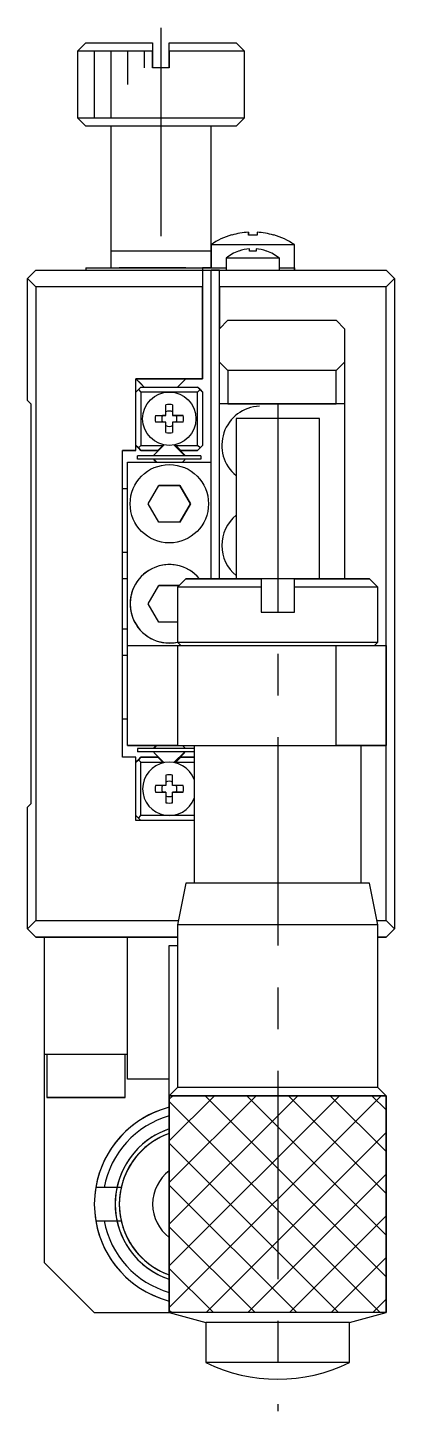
# Model space of a CAD drawing. Extents: x -10 to 792, y 24 to 266.
# Drawn here: x 41.5 to 63.5, y 113.4 to 196.4 of the extents above; entities that cross this region are included whole.
import ezdxf

# ---------------------------------------------------------------- set-up
doc = ezdxf.new("R2010")
doc.units = 0
doc.header["$LTSCALE"] = 10
doc.linetypes.add('CENTER', pattern=[2, 1.25, -0.25, 0.25, -0.25])
doc.layers.get('0').update_dxf_attribs({"linetype": 'CONTINUOUS'})
doc.layers.add('CENTER', color=1, linetype='CENTER')

msp = doc.modelspace()

# ---------------------------------------------------------------- linework, layer by layer
at = {"color": 7, "linetype": 'CONTINUOUS'}
for p, q in [((45.037662, 195.50134), (44.537662, 195.00134)), ((49.037662, 195.00134), (44.537662, 195.00134)), ((44.537662, 195.00134), (44.537662, 191.00134)), ((45.037662, 195.50134), (49.037662, 195.50134)), ((49.037662, 195.50134), (49.037662, 195.00134)), ((49.037662, 195.50134), (49.037662, 194.00134)), ((49.037662, 195.50134), (49.037662, 194.00134)), ((49.037662, 194.00134), (49.037662, 195.00134)), ((50.037662, 195.00134), (50.037662, 195.50134)), ((50.037662, 195.50134), (54.037662, 195.50134)), ((50.037662, 194.00134), (50.037662, 195.50134)), ((50.037662, 194.00134), (50.037662, 195.50134)), ((54.537662, 195.00134), (50.037662, 195.00134)), ((50.037662, 195.00134), (50.037662, 194.00134)), ((54.537662, 195.00134), (54.037662, 195.50134)), ((54.537662, 191.00134), (54.537662, 195.00134)), ((50.037662, 194.00134), (49.037662, 194.00134)), ((44.537662, 191.00134), (49.537662, 191.00134)), ((44.537662, 191.00134), (45.037662, 190.50134)), ((44.537662, 191.00134), (54.537662, 191.00134)), ((44.537662, 191.00134), (54.537662, 191.00134)), ((49.537662, 191.00134), (54.537662, 191.00134)), ((54.037662, 190.50134), (54.537662, 191.00134)), ((49.537662, 190.50134), (45.037662, 190.50134)), ((54.037662, 190.50134), (45.037662, 190.50134)), ((54.037662, 190.50134), (45.037662, 190.50134)), ((46.537662, 190.50134), (46.537662, 183.00134)), ((46.537662, 190.50134), (46.537662, 182.00134)), ((46.537662, 190.50134), (46.537662, 182.00134)), ((54.037662, 190.50134), (49.537662, 190.50134)), ((52.537662, 183.392998), (52.537662, 190.50134)), ((52.537662, 182.00134), (52.537662, 190.50134)), ((52.537662, 182.00134), (52.537662, 190.50134)), ((52.537662, 183.392998), (57.537662, 183.392998)), ((52.537662, 183.392998), (52.537662, 182.00134)), ((52.537662, 183.00134), (52.537662, 183.392998)), ((53.779072, 183.963921), (53.775729, 183.970776)), ((53.779072, 183.963921), (53.775729, 183.970776)), ((53.779072, 183.963921), (53.775729, 183.970776)), ((53.779072, 183.963921), (53.775729, 183.970776)), ((54.777662, 183.963921), (54.777662, 184.136293)), ((54.777662, 184.136293), (54.777662, 183.963921)), ((54.777662, 184.136293), (54.777662, 183.963921)), ((54.777662, 184.136293), (54.777662, 183.963921)), ((55.297662, 183.963921), (54.777662, 183.963921)), ((55.297662, 184.136293), (55.297662, 183.963921)), ((56.299595, 183.970776), (56.296251, 183.963921)), ((57.537662, 182.00134), (57.537662, 183.392998)), ((57.537662, 181.85134), (57.537662, 183.392998)), ((57.537662, 181.85134), (57.537662, 183.392998)), ((52.537662, 183.00134), (46.537662, 183.00134)), ((52.537662, 183.00134), (46.537662, 183.00134)), ((46.537662, 183.00134), (46.537662, 182.00134)), ((52.537662, 183.00134), (46.537662, 183.00134)), ((52.537662, 183.00134), (46.537662, 183.00134)), ((52.537662, 182.00134), (52.537662, 183.00134)), ((56.637662, 182.572278), (53.437662, 182.572278)), ((53.437662, 182.572278), (53.437662, 181.85134)), ((54.211526, 183.002404), (54.187662, 183.002404)), ((54.211526, 183.002404), (54.187662, 183.002404)), ((54.211526, 183.002404), (54.187662, 183.002404)), ((54.211526, 183.002404), (54.187662, 183.002404)), ((54.837662, 183.002404), (54.837662, 183.135289)), ((55.237662, 183.002404), (54.837662, 183.002404)), ((55.237662, 183.135289), (55.237662, 183.002404)), ((55.887662, 183.002404), (55.863797, 183.002404)), ((55.887662, 183.002404), (55.863797, 183.002404)), ((55.887662, 183.002404), (55.863797, 183.002404)), ((55.887662, 183.002404), (55.863797, 183.002404)), ((56.637662, 181.85134), (56.637662, 182.572278)), ((41.537662, 181.35134), (42.037662, 181.85134)), ((42.037662, 181.85134), (52.037662, 181.85134)), ((42.037662, 181.85134), (63.037662, 181.85134)), ((42.037662, 181.85134), (63.037662, 181.85134)), ((45.037662, 182.00134), (45.037662, 181.85134)), ((45.037662, 182.00134), (47.037662, 182.00134)), ((45.037662, 182.00134), (53.437662, 182.00134)), ((45.037662, 182.00134), (53.437662, 182.00134)), ((51.037662, 182.00134), (47.037662, 182.00134)), ((51.037662, 182.00134), (52.037662, 182.00134)), ((52.037662, 182.00134), (52.037662, 181.85134)), ((52.537662, 182.00134), (52.037662, 182.00134)), ((52.037662, 182.00134), (52.037662, 175.35134)), ((52.037662, 182.00134), (52.037662, 175.35134)), ((52.037662, 181.85134), (52.537662, 181.85134)), ((52.037662, 181.85134), (52.537662, 181.85134)), ((52.037662, 181.85134), (52.037662, 180.85134)), ((52.537662, 182.00134), (53.437662, 182.00134)), ((53.037662, 181.85134), (52.537662, 181.85134)), ((52.537662, 170.35134), (52.537662, 181.85134)), ((52.537662, 163.35134), (52.537662, 181.85134)), ((52.537662, 163.35134), (52.537662, 181.85134)), ((53.037662, 181.85134), (63.037662, 181.85134)), ((53.037662, 180.85134), (53.037662, 181.85134)), ((53.037662, 163.35134), (53.037662, 181.85134)), ((53.037662, 163.35134), (53.037662, 181.85134)), ((56.637662, 182.00134), (57.537662, 182.00134)), ((57.537662, 182.00134), (57.537662, 181.85134)), ((63.037662, 181.85134), (63.537662, 181.35134)), ((41.537662, 174.05134), (41.537662, 181.35134)), ((42.037662, 180.85134), (41.537662, 181.35134)), ((63.537662, 181.35134), (63.037662, 180.85134)), ((63.537662, 181.35134), (63.537662, 142.35134)), ((42.037662, 180.85134), (42.037662, 142.85134)), ((52.037662, 180.85134), (42.037662, 180.85134)), ((52.037662, 175.35134), (52.037662, 180.85134)), ((63.037662, 180.85134), (53.037662, 180.85134)), ((53.037662, 180.85134), (53.037662, 178.35134)), ((63.037662, 159.35134), (63.037662, 180.85134)), ((63.037662, 142.85134), (63.037662, 180.85134)), ((63.037662, 142.85134), (63.037662, 180.85134)), ((53.537662, 178.85134), (53.037662, 178.35134)), ((53.537662, 178.85134), (60.037662, 178.85134)), ((60.537662, 178.35134), (60.037662, 178.85134)), ((53.037662, 176.35134), (53.037662, 178.35134)), ((60.537662, 178.35134), (60.537662, 176.35134)), ((60.537662, 178.35134), (60.537662, 163.35134)), ((60.537662, 178.35134), (60.537662, 163.35134)), ((53.037662, 173.85134), (53.037662, 176.35134)), ((53.037662, 176.35134), (53.537662, 175.85134)), ((60.037662, 175.85134), (60.537662, 176.35134)), ((60.537662, 176.35134), (60.537662, 173.85134)), ((48.037662, 175.35134), (52.037662, 175.35134)), ((48.037662, 171.05134), (48.037662, 175.35134)), ((48.037662, 175.35134), (48.287662, 175.10134)), ((48.037662, 175.35134), (48.537662, 174.85134)), ((52.037662, 175.35134), (48.037662, 175.35134)), ((52.037662, 175.35134), (48.037662, 175.35134)), ((48.037662, 175.35134), (48.537662, 174.85134)), ((48.287662, 175.10134), (48.537662, 174.85134)), ((48.537662, 175.35134), (52.037662, 175.35134)), ((52.037662, 175.35134), (48.537662, 175.35134)), ((50.537662, 174.85134), (51.037662, 175.35134)), ((50.537662, 174.85134), (51.037662, 175.35134)), ((50.537662, 174.85134), (50.787662, 175.10134)), ((50.787662, 175.10134), (51.037662, 175.35134)), ((52.037662, 175.35134), (51.037662, 175.35134)), ((51.037662, 175.35134), (52.037662, 175.35134)), ((52.037662, 175.35134), (51.037662, 175.35134)), ((53.537662, 175.85134), (53.537662, 173.85134)), ((60.037662, 175.85134), (53.537662, 175.85134)), ((60.037662, 173.85134), (60.037662, 175.85134)), ((48.337662, 174.85134), (48.037662, 174.55134)), ((48.337662, 174.85134), (48.037662, 174.55134)), ((48.037662, 174.55134), (48.187662, 174.70134)), ((48.337662, 174.85134), (48.187662, 174.70134)), ((48.187662, 174.70134), (48.337662, 174.55134)), ((48.337662, 174.85134), (51.737662, 174.85134)), ((48.337662, 174.55134), (48.337662, 171.35134)), ((50.037662, 174.55134), (48.337662, 174.55134)), ((51.737662, 174.55134), (48.337662, 174.55134)), ((51.737662, 174.55134), (48.337662, 174.55134)), ((51.737662, 174.55134), (50.037662, 174.55134)), ((51.887662, 174.70134), (51.737662, 174.85134)), ((52.037662, 174.55134), (51.737662, 174.85134)), ((52.037662, 174.55134), (51.737662, 174.85134)), ((51.737662, 174.55134), (51.887662, 174.70134)), ((51.737662, 171.35134), (51.737662, 174.55134)), ((51.887662, 174.70134), (52.037662, 174.55134)), ((52.037662, 174.55134), (52.037662, 171.35134)), ((41.537662, 174.05134), (41.737662, 173.85134)), ((41.737662, 173.85134), (41.537662, 174.05134)), ((41.737662, 173.85134), (41.537662, 174.05134)), ((41.737662, 173.85134), (41.537662, 174.05134)), ((41.737662, 173.85134), (41.737662, 149.85134)), ((49.837662, 173.15134), (49.837662, 173.777476)), ((50.237662, 173.777476), (50.237662, 173.15134)), ((56.537662, 173.85134), (53.037662, 173.85134)), ((53.537662, 173.85134), (53.037662, 173.85134)), ((53.037662, 163.35134), (53.037662, 173.85134)), ((60.537662, 173.85134), (53.037662, 173.85134)), ((60.537662, 173.85134), (53.037662, 173.85134)), ((53.537662, 173.85134), (60.037662, 173.85134)), ((60.537662, 173.85134), (56.537662, 173.85134)), ((60.537662, 173.85134), (60.037662, 173.85134)), ((60.537662, 173.85134), (60.537662, 163.35134)), ((49.211526, 173.15134), (49.837662, 173.15134)), ((49.211526, 173.15134), (49.624198, 173.15134)), ((49.211526, 173.15134), (49.837662, 173.15134)), ((49.211526, 173.15134), (49.837662, 173.15134)), ((49.837662, 172.75134), (49.211526, 172.75134)), ((49.837662, 173.15134), (49.624198, 173.15134)), ((49.837662, 172.125205), (49.837662, 172.75134)), ((50.237662, 173.15134), (50.863797, 173.15134)), ((50.451125, 173.15134), (50.237662, 173.15134)), ((50.863797, 173.15134), (50.237662, 173.15134)), ((50.863797, 173.15134), (50.237662, 173.15134)), ((50.237662, 172.75134), (50.237662, 172.125205)), ((50.863797, 172.75134), (50.237662, 172.75134)), ((50.863797, 173.15134), (50.451125, 173.15134)), ((59.037658, 172.973831), (54.037666, 172.973831)), ((54.037666, 172.973831), (54.037666, 163.35134)), ((59.037658, 163.35134), (59.037658, 172.973831)), ((47.237662, 171.05134), (48.037662, 171.05134)), ((47.237662, 163.15134), (47.237662, 171.05134)), ((48.037662, 171.05134), (47.237662, 171.05134)), ((48.037662, 171.05134), (47.237662, 171.05134)), ((47.237662, 152.65134), (47.237662, 171.05134)), ((47.237662, 152.65134), (47.237662, 171.05134)), ((48.037662, 171.05134), (47.237662, 171.05134)), ((48.187662, 171.20134), (48.037662, 171.35134)), ((48.037662, 171.35134), (48.187662, 171.20134)), ((48.037662, 171.35134), (48.337662, 171.05134)), ((48.037662, 171.35134), (48.337662, 171.05134)), ((48.337662, 171.35134), (48.187662, 171.20134)), ((48.187662, 171.20134), (48.337662, 171.05134)), ((48.337662, 171.05134), (48.187662, 171.20134)), ((48.337662, 171.35134), (49.638613, 171.35134)), ((49.338613, 171.05134), (48.337662, 171.05134)), ((48.337662, 171.05134), (49.338613, 171.05134)), ((48.337662, 171.05134), (49.338613, 171.05134)), ((48.337662, 171.05134), (49.338613, 171.05134)), ((49.731556, 171.380895), (49.136101, 170.785439)), ((49.338613, 171.05134), (49.679269, 171.391996)), ((49.338613, 171.05134), (49.679269, 171.391996)), ((49.638613, 171.35134), (49.338613, 171.05134)), ((49.338613, 171.05134), (49.638613, 171.35134)), ((49.679269, 171.391996), (49.638613, 171.35134)), ((49.638613, 171.35134), (49.679269, 171.391996)), ((50.550314, 171.138993), (50.313934, 171.375373)), ((50.939223, 170.750084), (50.313934, 171.375373)), ((50.939223, 170.750084), (50.313934, 171.375373)), ((50.939223, 170.785439), (50.343767, 171.380895)), ((50.43671, 171.35134), (50.396054, 171.391996)), ((50.396054, 171.391996), (50.43671, 171.35134)), ((50.396054, 171.391996), (50.73671, 171.05134)), ((50.396054, 171.391996), (50.73671, 171.05134)), ((50.43671, 171.35134), (50.73671, 171.05134)), ((50.73671, 171.05134), (50.43671, 171.35134)), ((50.43671, 171.35134), (51.737662, 171.35134)), ((50.939223, 170.750084), (50.550314, 171.138993)), ((51.737662, 171.05134), (50.73671, 171.05134)), ((50.73671, 171.05134), (51.737662, 171.05134)), ((50.73671, 171.05134), (51.737662, 171.05134)), ((50.73671, 171.05134), (51.737662, 171.05134)), ((51.887662, 171.20134), (51.737662, 171.35134)), ((52.037662, 171.35134), (51.737662, 171.05134)), ((52.037662, 171.35134), (51.737662, 171.05134)), ((51.737662, 171.05134), (51.887662, 171.20134)), ((51.887662, 171.20134), (51.737662, 171.05134)), ((52.037662, 171.35134), (51.887662, 171.20134)), ((51.887662, 171.20134), (52.037662, 171.35134)), ((47.537662, 170.35134), (52.537662, 170.35134)), ((47.537662, 159.35134), (47.537662, 170.35134)), ((47.537662, 153.35134), (47.537662, 170.35134)), ((47.537662, 153.35134), (47.537662, 170.35134)), ((51.937662, 170.72634), (48.137662, 170.72634)), ((48.137662, 170.52634), (48.137662, 170.72634)), ((51.937662, 170.52634), (48.137662, 170.52634)), ((49.136101, 170.502597), (49.287357, 170.35134)), ((49.136101, 170.467241), (49.252002, 170.35134)), ((50.823322, 170.35134), (50.939223, 170.467241)), ((51.937662, 170.72634), (51.937662, 170.52634)), ((52.537662, 167.85134), (52.537662, 170.35134)), ((47.537662, 168.75134), (47.237662, 168.75134)), ((48.767491, 167.85134), (49.402576, 168.95134)), ((49.402576, 168.95134), (50.672747, 168.95134)), ((50.672747, 168.95134), (49.402576, 168.95134)), ((50.672747, 168.95134), (49.402576, 168.95134)), ((50.672747, 168.95134), (49.402576, 168.95134)), ((50.672747, 168.95134), (51.307832, 167.85134)), ((51.307832, 167.85134), (50.672747, 168.95134)), ((51.307832, 167.85134), (50.672747, 168.95134)), ((51.307832, 167.85134), (50.672747, 168.95134)), ((49.402576, 166.75134), (48.767491, 167.85134)), ((51.307832, 167.85134), (50.672747, 166.75134)), ((50.672747, 166.75134), (51.307832, 167.85134)), ((50.672747, 166.75134), (51.307832, 167.85134)), ((50.672747, 166.75134), (51.307832, 167.85134)), ((52.537662, 165.85134), (52.537662, 167.85134)), ((50.672747, 166.75134), (49.402576, 166.75134)), ((52.537662, 163.35134), (52.537662, 165.85134)), ((47.237662, 164.95134), (47.537662, 164.95134)), ((47.537662, 163.35134), (47.237662, 163.35134)), ((47.237662, 160.55134), (47.237662, 163.15134)), ((48.767491, 161.85134), (49.402576, 162.95134)), ((49.402576, 162.95134), (50.637662, 162.95134)), ((50.637662, 162.95134), (49.402576, 162.95134)), ((50.637662, 162.95134), (49.402576, 162.95134)), ((50.637662, 162.95134), (49.402576, 162.95134)), ((51.037662, 163.35134), (50.537662, 162.85134)), ((55.537662, 162.85134), (50.537662, 162.85134)), ((50.537662, 162.85134), (50.537662, 159.55134)), ((51.037662, 163.35134), (55.537662, 163.35134)), ((62.037662, 163.35134), (51.037662, 163.35134)), ((62.037662, 163.35134), (51.037662, 163.35134)), ((55.537662, 163.35134), (55.537662, 162.85134)), ((56.537725, 163.35134), (55.537662, 163.35134)), ((55.537662, 163.35134), (55.537662, 161.35134)), ((55.537662, 163.35134), (55.537662, 161.35134)), ((55.537662, 162.85134), (55.537662, 161.35134)), ((57.537662, 163.35134), (56.537725, 163.35134)), ((57.537662, 162.85134), (57.537662, 163.35134)), ((57.537662, 163.35134), (62.037662, 163.35134)), ((57.537662, 161.35134), (57.537662, 163.35134)), ((57.537662, 161.35134), (57.537662, 163.35134)), ((62.537662, 162.85134), (57.537662, 162.85134)), ((57.537662, 161.35134), (57.537662, 162.85134)), ((62.537662, 162.85134), (62.037662, 163.35134)), ((62.537662, 159.55134), (62.537662, 162.85134)), ((49.402576, 160.75134), (48.767491, 161.85134)), ((55.537662, 161.35134), (57.537662, 161.35134)), ((47.237662, 152.65134), (47.237662, 160.55134)), ((47.237662, 160.35134), (47.537662, 160.35134)), ((50.537662, 160.75134), (49.402576, 160.75134)), ((47.537662, 153.35134), (47.537662, 159.35134)), ((47.537662, 159.35134), (50.537662, 159.35134)), ((47.537662, 159.35134), (63.037662, 159.35134)), ((47.537662, 159.35134), (63.037662, 159.35134)), ((50.537662, 159.55134), (56.537662, 159.55134)), ((50.537662, 159.55134), (50.737662, 159.35134)), ((50.537662, 159.55134), (62.537662, 159.55134)), ((50.537662, 159.55134), (62.537662, 159.55134)), ((50.537662, 159.35134), (50.537662, 153.35134)), ((50.537662, 159.35134), (60.037662, 159.35134)), ((56.537662, 159.55134), (62.537662, 159.55134)), ((60.037662, 153.35134), (60.037662, 159.35134)), ((60.037662, 159.35134), (63.037662, 159.35134)), ((62.337662, 159.35134), (62.537662, 159.55134)), ((63.037662, 159.35134), (63.037662, 153.35134)), ((47.537662, 158.75134), (47.237662, 158.75134)), ((47.237662, 154.95134), (47.537662, 154.95134)), ((50.537662, 153.35134), (47.537662, 153.35134)), ((47.537662, 153.35134), (51.537662, 153.35134)), ((47.537662, 153.35134), (63.037662, 153.35134)), ((47.537662, 153.35134), (63.037662, 153.35134)), ((48.137662, 153.17634), (48.137662, 152.97634)), ((51.537662, 153.17634), (48.137662, 153.17634)), ((51.537662, 152.97634), (48.137662, 152.97634)), ((49.136101, 153.200084), (49.287357, 153.35134)), ((49.252002, 153.35134), (49.136101, 153.235439)), ((49.136101, 152.917241), (49.731556, 152.321786)), ((50.939223, 152.952597), (50.313934, 152.327308)), ((50.939223, 152.952597), (50.313934, 152.327308)), ((50.343767, 152.321786), (50.939223, 152.917241)), ((50.537662, 153.35134), (60.037662, 153.35134)), ((50.939223, 152.952597), (50.550314, 152.563688)), ((50.939223, 153.235439), (50.823322, 153.35134)), ((51.537662, 153.35134), (51.537662, 145.10134)), ((63.037662, 153.35134), (60.037662, 153.35134)), ((61.537662, 153.35134), (63.037662, 153.35134)), ((61.537662, 145.10134), (61.537662, 153.35134)), ((63.037662, 142.85134), (63.037662, 153.35134)), ((48.037662, 152.65134), (47.237662, 152.65134)), ((48.037662, 148.85134), (48.037662, 152.65134)), ((48.337662, 152.65134), (48.037662, 152.35134)), ((48.337662, 152.65134), (48.037662, 152.35134)), ((48.187662, 152.50134), (48.037662, 152.35134)), ((48.037662, 152.35134), (48.187662, 152.50134)), ((48.187662, 152.50134), (48.337662, 152.65134)), ((48.337662, 152.65134), (48.187662, 152.50134)), ((48.337662, 152.35134), (48.187662, 152.50134)), ((49.338613, 152.65134), (48.337662, 152.65134)), ((48.337662, 152.65134), (49.338613, 152.65134)), ((48.337662, 152.65134), (49.338613, 152.65134)), ((48.337662, 152.65134), (49.338613, 152.65134)), ((48.337662, 149.15134), (48.337662, 152.35134)), ((48.337662, 152.35134), (49.638613, 152.35134)), ((49.338613, 152.65134), (49.638613, 152.35134)), ((49.638613, 152.35134), (49.338613, 152.65134)), ((49.679269, 152.310685), (49.338613, 152.65134)), ((49.679269, 152.310685), (49.338613, 152.65134)), ((49.638613, 152.35134), (49.679269, 152.310685)), ((49.679269, 152.310685), (49.638613, 152.35134)), ((50.550314, 152.563688), (50.313934, 152.327308)), ((50.73671, 152.65134), (50.396054, 152.310685)), ((50.73671, 152.65134), (50.396054, 152.310685)), ((50.396054, 152.310685), (50.43671, 152.35134)), ((50.43671, 152.35134), (50.396054, 152.310685)), ((50.43671, 152.35134), (50.73671, 152.65134)), ((50.73671, 152.65134), (50.43671, 152.35134)), ((50.43671, 152.35134), (51.537662, 152.35134)), ((51.537662, 152.65134), (50.73671, 152.65134)), ((50.73671, 152.65134), (51.537662, 152.65134)), ((50.73671, 152.65134), (51.537662, 152.65134)), ((50.73671, 152.65134), (51.537662, 152.65134)), ((49.837662, 151.577476), (49.837662, 150.95134)), ((50.237662, 150.95134), (50.237662, 151.577476)), ((49.837662, 150.95134), (49.211526, 150.95134)), ((49.211526, 150.55134), (49.837662, 150.55134)), ((49.211526, 150.55134), (49.624198, 150.55134)), ((49.211526, 150.55134), (49.837662, 150.55134)), ((49.211526, 150.55134), (49.837662, 150.55134)), ((49.837662, 150.55134), (49.624198, 150.55134)), ((49.837662, 150.55134), (49.837662, 149.925205)), ((50.863797, 150.95134), (50.237662, 150.95134)), ((50.237662, 149.925205), (50.237662, 150.55134)), ((50.237662, 150.55134), (50.863797, 150.55134)), ((50.451125, 150.55134), (50.237662, 150.55134)), ((50.863797, 150.55134), (50.237662, 150.55134)), ((50.863797, 150.55134), (50.237662, 150.55134)), ((50.863797, 150.55134), (50.451125, 150.55134)), ((41.737662, 149.85134), (41.537662, 149.65134)), ((41.537662, 142.35134), (41.537662, 149.65134)), ((48.037662, 149.15134), (48.187662, 149.00134)), ((48.337662, 148.85134), (48.037662, 149.15134)), ((48.337662, 148.85134), (48.037662, 149.15134)), ((51.537662, 148.85134), (48.037662, 148.85134)), ((48.187662, 149.00134), (48.337662, 149.15134)), ((48.337662, 148.85134), (48.187662, 149.00134)), ((50.037662, 149.15134), (48.337662, 149.15134)), ((51.537662, 149.15134), (48.337662, 149.15134)), ((51.537662, 149.15134), (48.337662, 149.15134)), ((51.537662, 149.15134), (50.037662, 149.15134)), ((51.037665, 145.10134), (50.537666, 142.601341)), ((62.037659, 145.10134), (51.037665, 145.10134)), ((62.537658, 142.601341), (62.037659, 145.10134)), ((41.537662, 142.35134), (42.037662, 142.85134)), ((42.037662, 142.85134), (50.587665, 142.85134)), ((62.487658, 142.85134), (63.037662, 142.85134)), ((63.037662, 142.85134), (63.537662, 142.35134)), ((42.037662, 141.85134), (41.537662, 142.35134)), ((41.737662, 142.15134), (41.537662, 142.35134)), ((41.537662, 142.35134), (41.737662, 142.15134)), ((41.537662, 142.35134), (42.037662, 141.85134)), ((41.537662, 142.35134), (42.037662, 141.85134)), ((41.537662, 142.35134), (42.037662, 141.85134)), ((62.537658, 142.601341), (50.537666, 142.601341)), ((50.537666, 142.601341), (50.537666, 132.851336)), ((62.537658, 132.851336), (62.537658, 142.601341)), ((63.537662, 142.35134), (63.037662, 141.85134)), ((63.037662, 141.85134), (63.537662, 142.35134)), ((63.037662, 141.85134), (63.537662, 142.35134)), ((63.037662, 141.85134), (63.537662, 142.35134)), ((50.537666, 141.85134), (42.037662, 141.85134)), ((42.037662, 141.85134), (42.537662, 141.85134)), ((42.037662, 141.85134), (50.537666, 141.85134)), ((42.037662, 141.85134), (50.537666, 141.85134)), ((42.537662, 141.85134), (42.537662, 134.85134)), ((42.537662, 141.85134), (42.537662, 122.35134)), ((42.537662, 141.85134), (42.537662, 122.35134)), ((47.537662, 134.85134), (47.537662, 141.85134)), ((47.537662, 141.85134), (48.037667, 141.85134)), ((47.537662, 133.35134), (47.537662, 141.85134)), ((47.537662, 133.35134), (47.537662, 141.85134)), ((50.037662, 132.351333), (50.037662, 141.35134)), ((50.037662, 141.35134), (50.537662, 141.35134)), ((63.037662, 141.85134), (62.537658, 141.85134)), ((62.537658, 141.85134), (63.037662, 141.85134)), ((62.537658, 141.85134), (63.037662, 141.85134)), ((62.537658, 141.85134), (63.037662, 141.85134)), ((42.537662, 134.85134), (47.537662, 134.85134)), ((42.537662, 134.85134), (42.687662, 134.85134)), ((42.537662, 134.85134), (42.537662, 122.35134)), ((42.537662, 134.85134), (47.537662, 134.85134)), ((42.537662, 134.85134), (47.537662, 134.85134)), ((42.687662, 134.85134), (42.687662, 132.25134)), ((47.387662, 134.85134), (47.537662, 134.85134)), ((47.387662, 132.25134), (47.387662, 134.85134)), ((47.537662, 133.35134), (47.537662, 134.85134)), ((50.037662, 133.35134), (47.537662, 133.35134)), ((50.537666, 132.851336), (50.037663, 132.351334)), ((62.537658, 132.851336), (50.537666, 132.851336)), ((63.037661, 132.351334), (62.537658, 132.851336)), ((42.687662, 132.25134), (47.387662, 132.25134)), ((42.687662, 132.25134), (47.387662, 132.25134)), ((47.387662, 132.25134), (42.687662, 132.25134)), ((47.387662, 132.25134), (42.687662, 132.25134)), ((43.937662, 132.25134), (45.037662, 132.25134)), ((45.037662, 132.25134), (43.937662, 132.25134)), ((46.137662, 132.25134), (45.037662, 132.25134)), ((45.037662, 132.25134), (46.137662, 132.25134)), ((46.129335, 126.85134), (45.621582, 126.85134)), ((47.150179, 126.85134), (45.621582, 126.85134)), ((47.150179, 126.85134), (45.621582, 126.85134)), ((46.894118, 126.85134), (46.129335, 126.85134)), ((47.150179, 126.85134), (46.894118, 126.85134)), ((45.621582, 124.85134), (46.129335, 124.85134)), ((45.621582, 124.85134), (47.150179, 124.85134)), ((45.621582, 124.85134), (47.150179, 124.85134)), ((46.129335, 124.85134), (46.894118, 124.85134)), ((46.894118, 124.85134), (47.150179, 124.85134)), ((42.537662, 122.35134), (45.537662, 119.35134)), ((45.537662, 119.35134), (42.537662, 122.35134)), ((45.537662, 119.35134), (42.537662, 122.35134)), ((45.537662, 119.35134), (42.537662, 122.35134)), ((45.537662, 119.35134), (50.037663, 119.35134)), ((45.537662, 119.35134), (50.037663, 119.35134)), ((45.537662, 119.35134), (50.037663, 119.35134)), ((45.537662, 119.35134), (50.037663, 119.35134)), ((50.037663, 119.351333), (52.237662, 118.761845)), ((60.837662, 118.761845), (52.237662, 118.761845)), ((52.237662, 118.761845), (52.237662, 116.351334)), ((60.837662, 118.761845), (63.037661, 119.351333)), ((60.837662, 116.351334), (60.837662, 118.761845)), ((60.837662, 116.351334), (52.237662, 116.351334))]:
    msp.add_line(p, q, dxfattribs=at)
at = {"color": 3, "linetype": 'CONTINUOUS'}
for p, q in [((45.537662, 195.00134), (45.537662, 191.00134)), ((46.537662, 195.00134), (46.537662, 191.00134)), ((47.537662, 195.00134), (47.537662, 193.00134)), ((48.537662, 195.00134), (48.537662, 194.00134)), ((63.037661, 132.351334), (50.037663, 132.351334)), ((50.037663, 132.351334), (50.037663, 119.351333)), ((50.037663, 132.148987), (50.24001, 132.351334)), ((50.037663, 129.648987), (52.74001, 132.351334)), ((50.037663, 127.148987), (55.24001, 132.351334)), ((50.037663, 124.648987), (57.74001, 132.351334)), ((50.037663, 122.148987), (60.24001, 132.351334)), ((50.037663, 119.648987), (62.74001, 132.351334)), ((50.037663, 119.351333), (50.037663, 132.351334)), ((50.037663, 132.351334), (63.037661, 132.351334)), ((50.037663, 131.998339), (62.684668, 119.351333)), ((52.184667, 132.351334), (63.037661, 121.498341)), ((54.684667, 132.351334), (63.037661, 123.998341)), ((57.184667, 132.351334), (63.037661, 126.498341)), ((59.684667, 132.351334), (63.037661, 128.998341)), ((62.184667, 132.351334), (63.037661, 131.498341)), ((63.037661, 119.351333), (63.037661, 132.351334)), ((63.037661, 132.351334), (63.037661, 119.351333)), ((50.037663, 129.498339), (60.184668, 119.351333)), ((52.240009, 119.351333), (63.037661, 130.148985)), ((50.037663, 126.998339), (57.684668, 119.351333)), ((54.740009, 119.351333), (63.037661, 127.648985)), ((50.037663, 124.498339), (55.184668, 119.351333)), ((57.240009, 119.351333), (63.037661, 125.148985)), ((50.037663, 121.998339), (52.684668, 119.351333)), ((59.740009, 119.351333), (63.037661, 122.648985)), ((50.037663, 119.498339), (50.184668, 119.351333)), ((62.240009, 119.351333), (63.037661, 120.148985)), ((63.037661, 119.351333), (50.037663, 119.351333)), ((63.037661, 119.351333), (50.037663, 119.351333))]:
    msp.add_line(p, q, dxfattribs=at)
at = {"color": 7, "linetype": 'CONTINUOUS'}
for centre, radius in [((50.037662, 172.95134), 1.6), ((50.037662, 167.85134), 2.35)]:
    msp.add_circle(centre, radius, dxfattribs=at)
for centre, radius, start, end in [((55.037662, 179.65134), 4.5, 106.285843, 123.748989), ((55.037662, 179.65134), 4.492483, 93.317816, 106.26943), ((55.037662, 179.65134), 4.492483, 73.73057, 86.682184), ((55.037662, 179.65134), 4.5, 56.251011, 73.714157), ((55.037662, 180.65134), 2.5, 109.876874, 129.791819), ((55.037662, 180.65134), 2.491987, 94.603352, 109.360864), ((55.037662, 180.65134), 2.491987, 70.639136, 85.396648), ((55.037662, 180.65134), 2.5, 50.208181, 70.123126), ((50.037662, 172.95134), 0.85, 76.391039, 103.608961), ((55.537662, 171.35134), 2.35, 92.228636, 230.335114), ((50.037662, 172.95134), 0.85, 166.391039, 193.608961), ((50.037662, 172.95134), 0.459295, 154.186081, 205.813919), ((50.037662, 172.95134), 0.459295, 64.186081, 115.813919), ((50.037662, 172.95134), 0.459295, 334.186081, 25.813919), ((50.037662, 172.95134), 0.85, 346.391039, 13.608961), ((50.037662, 172.95134), 0.459295, 244.186081, 295.813919), ((50.037662, 172.95134), 0.85, 256.391039, 283.608961), ((49.277522, 170.644018), 0.2, 135, 155.693883), ((49.277522, 170.608663), 0.2, 204.306117, 225), ((49.277522, 170.644018), 0.2, 216.042724, 225), ((50.797801, 170.644018), 0.2, 24.306117, 45), ((50.797801, 170.608663), 0.2, 36.042724, 45), ((50.797801, 170.608663), 0.2, 315, 335.693883), ((55.537662, 165.35134), 2.35, 129.664886, 230.335114), ((50.037662, 161.85134), 2.35, 39.665013, 270), ((50.037662, 161.85134), 2.35, 39.665013, 282.284494), ((50.037662, 161.85134), 2.35, 39.665013, 282.284494), ((50.037662, 161.85134), 2.35, 270, 282.284494), ((49.277522, 153.094018), 0.2, 135, 155.693883), ((49.277522, 153.058663), 0.2, 204.306117, 225), ((49.277522, 153.058663), 0.2, 135, 143.957276), ((50.797801, 153.094018), 0.2, 24.306117, 45), ((50.797801, 153.058663), 0.2, 315, 335.693883), ((50.797801, 153.094018), 0.2, 315, 323.957276), ((50.037662, 150.75134), 1.6, 20.364135, 180), ((50.037662, 150.75134), 1.6, 20.364135, 339.635865), ((50.037662, 150.75134), 1.6, 20.364135, 339.635865), ((50.037662, 150.75134), 0.85, 76.391039, 103.608961), ((50.037662, 150.75134), 0.459295, 64.186081, 115.813919), ((50.037662, 150.75134), 1.6, 180, 339.635865), ((50.037662, 150.75134), 0.85, 166.391039, 193.608961), ((50.037662, 150.75134), 0.459295, 154.186081, 205.813919), ((50.037662, 150.75134), 0.459295, 244.186081, 295.813919), ((50.037662, 150.75134), 0.459295, 334.186081, 25.813919), ((50.037662, 150.75134), 0.85, 346.391039, 13.608961), ((50.037662, 150.75134), 0.85, 256.391039, 283.608961), ((51.537662, 125.85134), 6, 104.477502, 255.522498), ((51.537662, 125.85134), 6, 104.477502, 255.522498), ((51.537662, 125.85134), 6, 104.477502, 170.405932), ((51.537662, 125.85134), 5.5, 105.826609, 169.524318), ((51.537662, 125.85134), 4.75, 108.408467, 251.591533), ((51.537662, 125.85134), 4.75, 108.408467, 251.591533), ((51.537662, 125.85134), 4.75, 108.408467, 167.846803), ((51.537662, 125.85134), 4.5, 109.471207, 167.160412), ((51.537662, 125.85134), 2.499996, 126.869938, 233.130062), ((51.537662, 125.85134), 6, 170.405932, 189.594068), ((51.537662, 125.85134), 4.75, 167.846803, 192.153197), ((51.537662, 125.85134), 6, 189.594068, 255.522498), ((51.537662, 125.85134), 5.5, 190.475682, 254.173391), ((51.537662, 125.85134), 4.75, 192.153197, 251.591533), ((51.537662, 125.85134), 4.5, 192.839588, 250.528793), ((56.537662, 125.096335), 9.745001, 243.816209, 296.183791)]:
    msp.add_arc(centre, radius, start, end, dxfattribs=at)
at = {"color": 3, "linetype": 'CONTINUOUS'}
for radius, start, end in [(4.75, 108.408467, 167.846803), (4.5, 109.471207, 250.528793), (4.5, 109.471207, 250.528793), (4.5, 167.160412, 192.839588), (4.75, 192.153197, 251.591533)]:
    msp.add_arc((51.537662, 125.85134), radius, start, end, dxfattribs=at)
at = {"color": 4, "linetype": 'CONTINUOUS'}
for start, end in [(109.471207, 167.160412), (192.839588, 250.528793)]:
    msp.add_arc((51.537662, 125.85134), 4.5, start, end, dxfattribs=at)
at = {"layer": 'CENTER', "color": 1, "linetype": 'CENTER'}
for p, q in [((49.537662, 196.40134), (49.537662, 182.00134)), ((56.537662, 173.85134), (56.537662, 113.426337))]:
    msp.add_line(p, q, dxfattribs=at)

doc.saveas('drawing.dxf')
